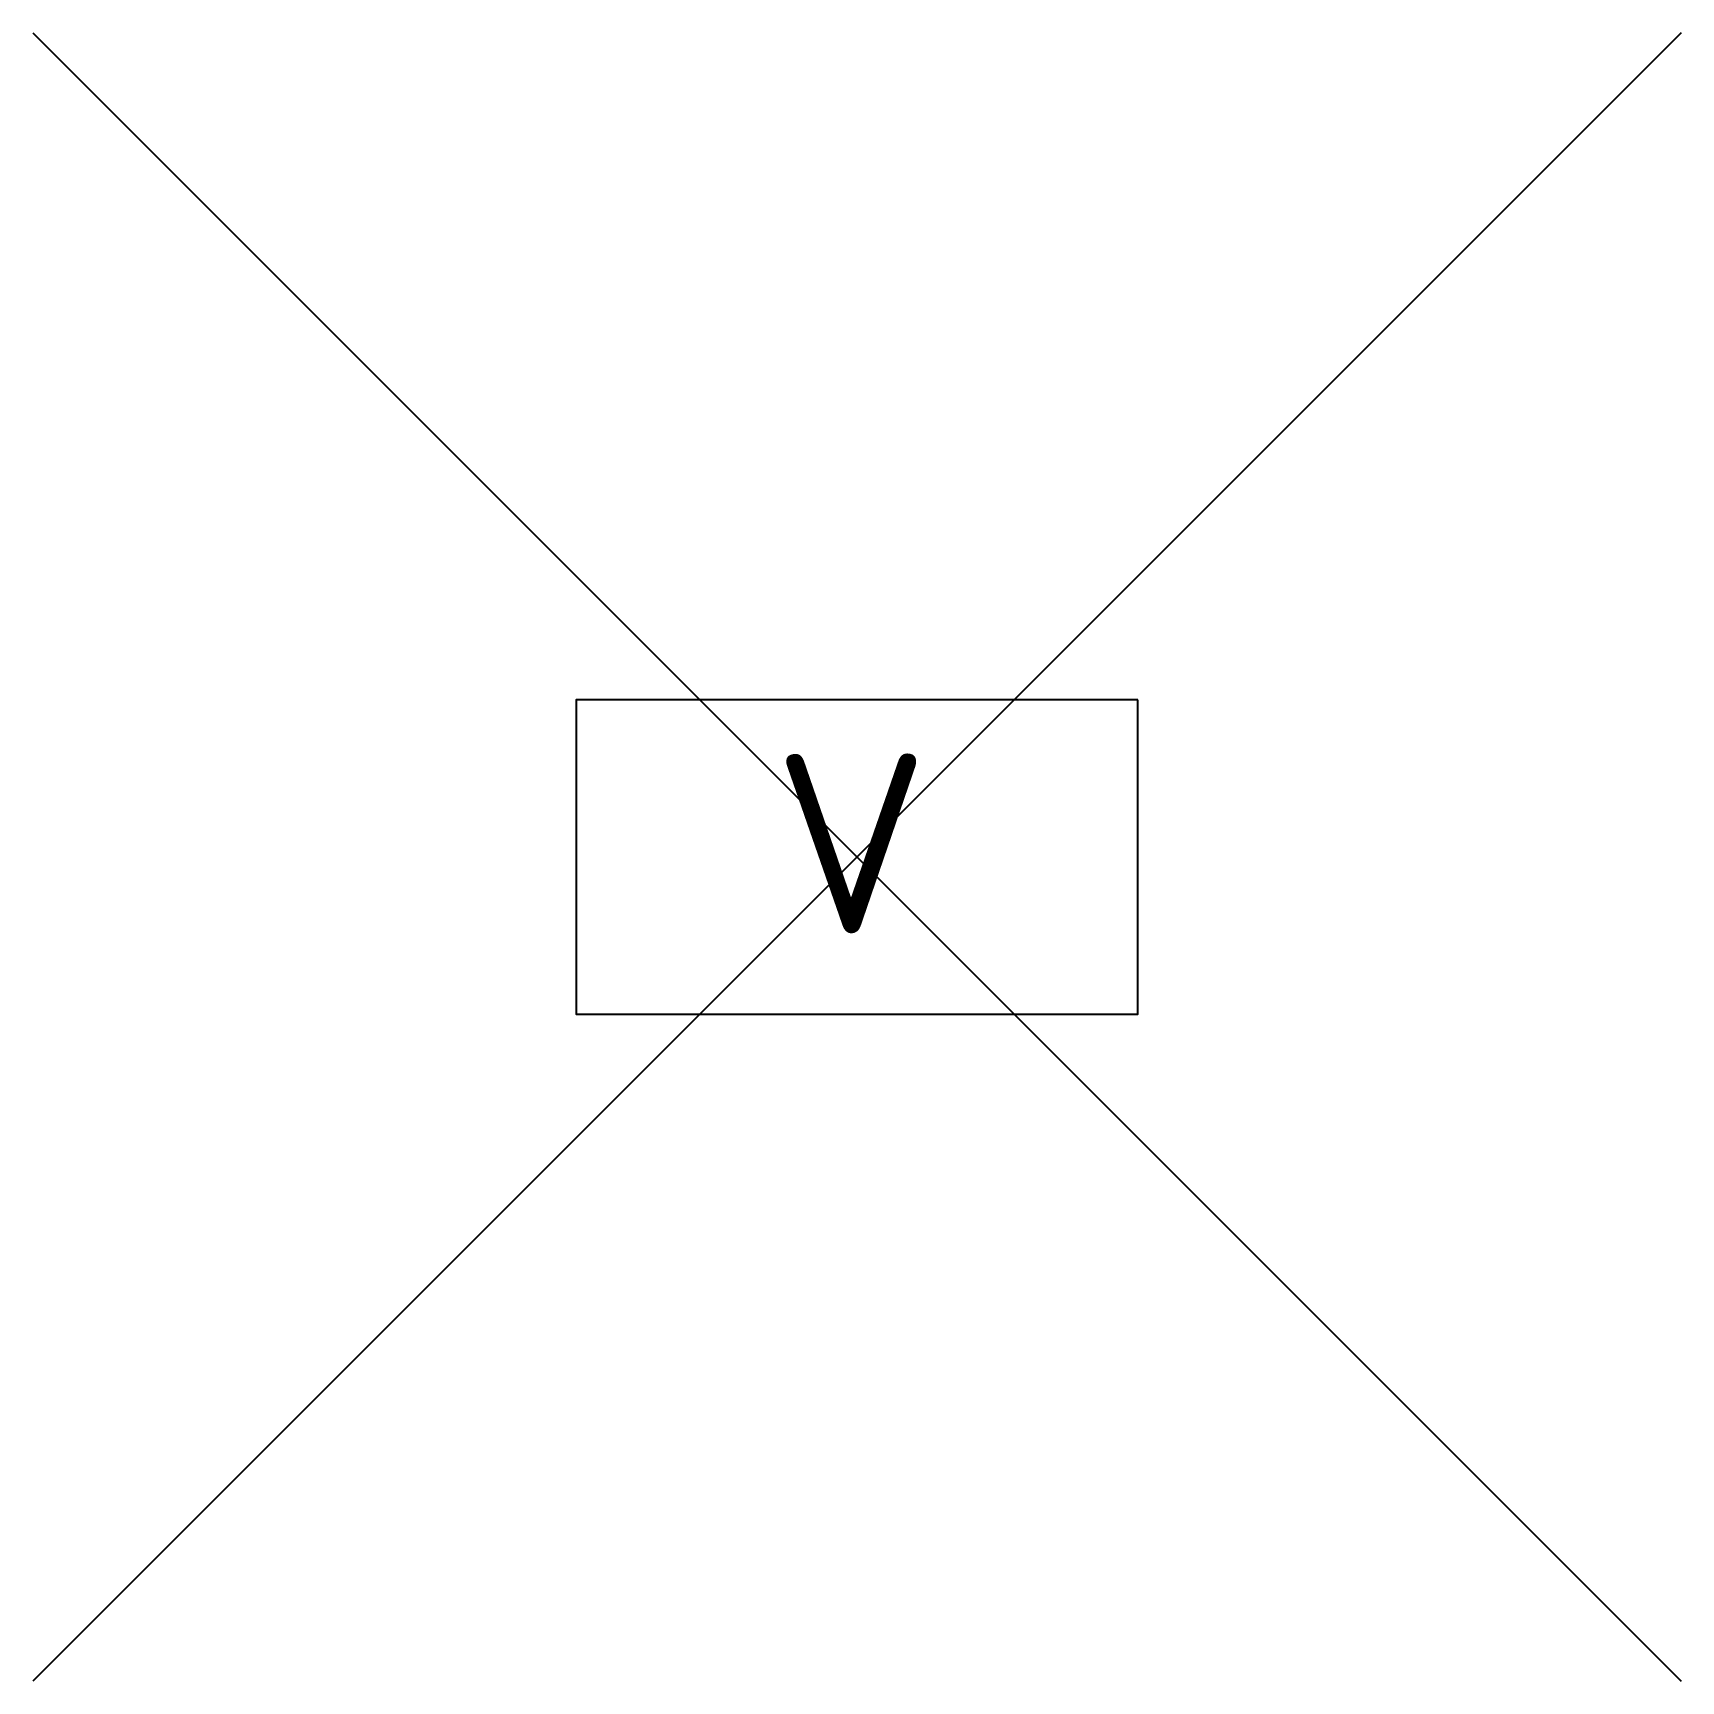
# Model space of a CAD drawing. Extents: x -5.5 to 5.5, y -5.5 to 5.5.
import ezdxf

# ---------------------------------------------------------------- set-up
doc = ezdxf.new("R2010")
doc.units = 0
doc.styles.add('NLCS-ISO', font='NLCS-ISO.ttf')

msp = doc.modelspace()

# ---------------------------------------------------------------- linework, layer by layer
for points in [[(5.5, 5.5), (-5.5, -5.5)], [(-5.5, 5.5), (5.5, -5.5)]]:
    msp.add_lwpolyline(points)
at = {"flags": 128}
msp.add_lwpolyline([(1.875, 1.05), (-1.875, 1.05), (-1.875, -1.05), (1.875, -1.05)], close=True, dxfattribs=at)

# ---------------------------------------------------------------- texts
at = {"style": 'NLCS-ISO'}
msp.add_text('V', height=1.2, dxfattribs=at).set_placement((-0.554, -0.509))

doc.saveas('drawing.dxf')
